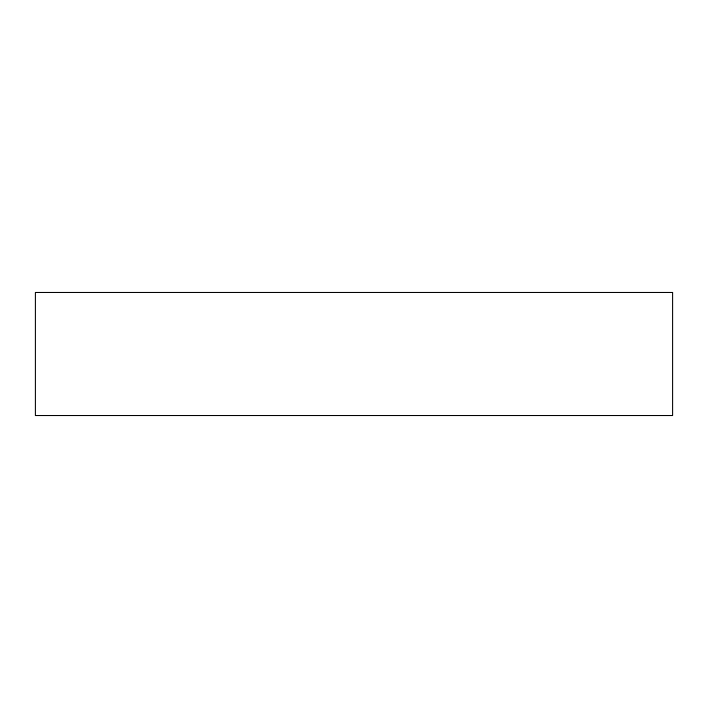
<?xml version="1.0" encoding="UTF-8"?>
<svg xmlns="http://www.w3.org/2000/svg" width="708" height="708" viewBox="0 0 708 708"><rect width="100%" height="100%" fill="white"/><g stroke="black" fill="none" stroke-linecap="round" stroke-linejoin="round"><path stroke-width="1.06" d="M672.6 292.475L35.4 292.475L35.4 415.525L672.6 415.525L672.6 292.475"/></g></svg>
